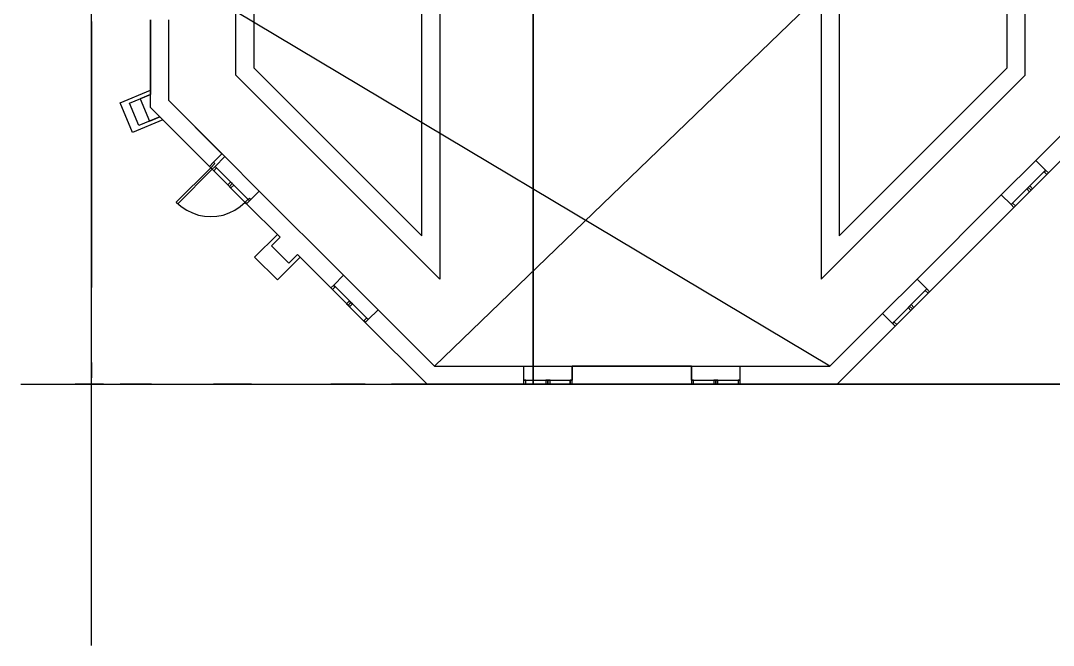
# Model space of a CAD drawing. Extents: x 2090 to 2117, y 2868 to 3045.
# Drawn here: x 2090.7 to 2108.13, y 2867.76 to 2878.31 of the extents above; entities that cross this region are included whole.
import ezdxf

# ---------------------------------------------------------------- set-up
doc = ezdxf.new("R2010")
doc.units = 0

msp = doc.modelspace()

# ---------------------------------------------------------------- linework, layer by layer
for p, q in [((2091.892, 2872.027, -2.979), (2091.892, 2887.28, -2.979)), ((2091.892, 2872.376, 3.593), (2091.892, 2887.28, 3.594)), ((2091.892, 2872.381, -3.281), (2091.892, 2887.28, -3.281)), ((2099.347, 2887.074, 3.724), (2099.347, 2872.176, 3.724)), ((2099.347, 2872.176, 2.343), (2099.347, 2887.074, 2.343)), ((2099.347, 2872.176, -2.593), (2099.347, 2886.098, -2.593)), ((2091.892, 2877.27, 2.284), (2091.892, 2883.094, 2.284)), ((2097.681, 2872.477), (2108.719, 2883.122)), ((2094.33, 2877.388, 3.724), (2094.33, 2881.988, 3.724)), ((2107.649, 2877.388, 3.724), (2107.649, 2881.988, 3.724)), ((2094.631, 2881.26, 3.724), (2094.631, 2877.513, 3.724)), ((2107.348, 2877.513, 3.724), (2107.348, 2881.26, 3.724)), ((2091.892, 2877.894, 4.053), (2091.892, 2880.59, 4.053)), ((2099.347, 2877.688, 4.183), (2099.347, 2880.384, 4.183)), ((2104.356, 2872.477), (2093.191, 2879.144)), ((2097.77, 2878.548, 3.724), (2097.77, 2873.948, 3.724)), ((2104.209, 2878.548, 3.724), (2104.209, 2873.948, 3.724)), ((2092.89, 2876.842), (2092.89, 2878.322)), ((2092.89, 2878.322, -2.593), (2092.89, 2877.064, -2.593)), ((2093.191, 2878.322), (2093.191, 2876.967)), ((2093.191, 2878.322, -2.593), (2093.191, 2876.967, -2.593)), ((2097.468, 2874.676, 3.724), (2097.468, 2878.423, 3.724)), ((2104.511, 2878.423, 3.724), (2104.511, 2874.676, 3.724)), ((2091.892, 2878.298, 3.594), (2091.892, 2878.298, 4.982)), ((2091.892, 2878.298, 4.982), (2091.892, 2873.807, 4.982)), ((2099.347, 2873.601, 5.112), (2099.347, 2878.092, 5.112)), ((2099.347, 2878.092, 5.112), (2099.347, 2878.092, 3.724)), ((2091.892, 2877.551, 4.177), (2091.892, 2877.894, 4.177)), ((2091.892, 2877.894, 4.177), (2091.892, 2877.894, 3.594)), ((2099.347, 2877.345, 4.307), (2099.347, 2877.688, 4.307)), ((2099.347, 2877.688, 4.307), (2099.347, 2877.688, 3.724)), ((2091.892, 2877.551, 3.594), (2091.892, 2877.551, 4.177)), ((2091.892, 2877.211, 4.053), (2091.892, 2877.551, 4.053)), ((2094.631, 2877.513, 3.724), (2097.468, 2874.676, 3.724)), ((2104.511, 2874.676, 3.724), (2107.348, 2877.513, 3.724)), ((2091.892, 2877.411, -3.281), (2091.892, 2877.411, -2.979)), ((2091.892, 2877.27, -2.979), (2091.892, 2877.27, 2.891)), ((2091.892, 2877.27, 2.891), (2091.892, 2876.743, 2.891)), ((2091.892, 2877.006, 3.999), (2091.892, 2877.27, 2.891)), ((2094.33, 2877.388, 3.724), (2097.77, 2873.948, 3.724)), ((2099.347, 2877.006, 4.183), (2099.347, 2877.345, 4.183)), ((2099.347, 2877.345, 3.724), (2099.347, 2877.345, 4.307)), ((2104.209, 2873.948, 3.724), (2107.649, 2877.388, 3.724)), ((2091.892, 2876.868, 4.177), (2091.892, 2877.211, 4.177)), ((2091.892, 2877.211, 4.177), (2091.892, 2877.211, 3.594)), ((2091.892, 2876.885, -0.352), (2091.892, 2877.128, -0.352)), ((2091.892, 2877.128, -0.352), (2091.892, 2877.128, -2.979)), ((2092.377, 2876.924, -2.593), (2092.89, 2877.137, -2.593)), ((2091.892, 2876.743, 2.891), (2091.892, 2877.006, 3.999)), ((2092.586, 2876.421, -2.593), (2092.377, 2876.924, -2.593)), ((2092.536, 2876.917), (2092.89, 2877.064)), ((2092.693, 2876.538), (2092.536, 2876.917)), ((2092.89, 2877.064, -2.593), (2092.713, 2876.991, -2.593)), ((2092.713, 2876.991, -2.593), (2092.87, 2876.611, -2.593)), ((2093.191, 2876.967), (2094.144, 2876.015)), ((2093.191, 2876.967, -2.593), (2094.096, 2876.062, -2.593)), ((2099.347, 2876.662, 4.307), (2099.347, 2877.006, 4.307)), ((2099.347, 2877.006, 4.307), (2099.347, 2877.006, 3.724)), ((2091.892, 2876.885, -2.979), (2091.892, 2876.885, -0.352)), ((2091.892, 2876.868, 3.594), (2091.892, 2876.868, 4.177)), ((2091.892, 2874.309, 4.053), (2091.892, 2876.868, 4.053)), ((2091.892, 2872.539, 2.284), (2091.892, 2876.743, 2.284)), ((2091.892, 2876.743, -2.979), (2091.892, 2876.743, 2.891)), ((2093.93, 2875.801), (2092.89, 2876.842)), ((2107.83, 2875.951), (2108.719, 2876.84)), ((2108.719, 2876.84, -2.593), (2107.83, 2875.951, -2.593)), ((2091.892, 2876.602, -3.281), (2091.892, 2876.602, -2.979)), ((2093.098, 2876.633, -2.593), (2092.586, 2876.421, -2.593)), ((2093.047, 2876.684), (2092.693, 2876.538)), ((2092.87, 2876.611, -2.593), (2093.047, 2876.684, -2.593)), ((2093.047, 2876.684, -2.593), (2093.93, 2875.802, -2.593)), ((2099.347, 2876.662, 3.724), (2099.347, 2876.662, 4.307)), ((2099.347, 2874.103, 4.183), (2099.347, 2876.662, 4.183)), ((2109.021, 2876.715), (2108.043, 2875.738)), ((2108.043, 2875.738, -2.593), (2109.021, 2876.715, -2.593)), ((2094.096, 2876.062, -2.593), (2093.954, 2875.92, -2.593)), ((2091.892, 2876.007, -2.448), (2091.892, 2876.007, -0.618)), ((2091.892, 2876.002, 1.299), (2091.892, 2876.007, 1.264)), ((2091.892, 2876.007, 1.264), (2091.892, 2876.007, 1.227)), ((2091.892, 2875.973, -2.448), (2091.892, 2876.007, -2.448)), ((2091.892, 2876.007, 1.227), (2091.892, 2876.007, 0.021)), ((2091.892, 2876.007, 0.021), (2091.892, 2875.449, 0.021)), ((2091.892, 2875.449, -0.618), (2091.892, 2876.007, -0.618)), ((2091.892, 2875.449, -2.448), (2091.892, 2876.007, -2.448)), ((2091.892, 2875.993, 1.333), (2091.892, 2876.002, 1.299)), ((2091.892, 2875.979, 1.366), (2091.892, 2875.993, 1.333)), ((2091.892, 2875.962, 1.396), (2091.892, 2875.979, 1.366)), ((2091.892, 2875.483, -0.658), (2091.892, 2875.973, -0.658)), ((2091.892, 2875.973, -0.658), (2091.892, 2875.973, -2.448)), ((2091.892, 2875.942, 1.424), (2091.892, 2875.962, 1.396)), ((2091.892, 2875.918, 1.449), (2091.892, 2875.942, 1.424)), ((2091.892, 2875.891, 1.471), (2091.892, 2875.918, 1.449)), ((2091.892, 2875.91, -0.618), (2091.892, 2875.449, -0.618)), ((2091.892, 2875.862, 1.489), (2091.892, 2875.891, 1.471)), ((2091.892, 2875.83, 1.504), (2091.892, 2875.862, 1.489)), ((2093.883, 2875.849, -2.593), (2093.954, 2875.92, -2.593)), ((2093.906, 2875.825, -2.593), (2093.977, 2875.896, -2.593)), ((2093.954, 2875.92, -2.593), (2093.977, 2875.896, -2.593)), ((2094.144, 2876.015), (2093.978, 2875.849)), ((2094.144, 2876.015), (2094.725, 2875.433)), ((2107.249, 2875.37), (2107.83, 2875.951)), ((2107.249, 2875.37, -2.593), (2107.83, 2875.951, -2.593)), ((2107.996, 2875.786), (2107.83, 2875.951)), ((2107.83, 2875.951, -2.593), (2107.996, 2875.785, -2.593)), ((2091.892, 2875.795, 1.515), (2091.892, 2875.83, 1.504)), ((2091.892, 2875.759, 1.521), (2091.892, 2875.795, 1.515)), ((2091.892, 2875.721, 1.523), (2091.892, 2875.759, 1.521)), ((2091.892, 2875.684, 1.52), (2091.892, 2875.721, 1.523)), ((2091.892, 2875.648, 1.512), (2091.892, 2875.684, 1.52)), ((2093.325, 2875.244, -2.593), (2093.906, 2875.825, -2.593)), ((2093.348, 2875.22, -2.593), (2093.93, 2875.802, -2.593)), ((2093.906, 2875.825, -2.593), (2093.883, 2875.849, -2.593)), ((2093.906, 2875.825, -2.593), (2093.93, 2875.802, -2.593)), ((2093.978, 2875.849), (2093.93, 2875.801)), ((2093.93, 2875.801), (2094.511, 2875.22)), ((2093.956, 2875.776), (2093.93, 2875.801)), ((2093.956, 2875.776), (2094.003, 2875.823)), ((2094.003, 2875.823), (2093.978, 2875.849)), ((2093.978, 2875.849), (2094.559, 2875.267)), ((2099.347, 2875.801, -2.593), (2099.347, 2875.801, -0.763)), ((2099.347, 2875.801, 1.082), (2099.347, 2875.801, 1.12)), ((2099.347, 2875.801, 1.12), (2099.347, 2875.796, 1.157)), ((2099.347, 2875.801, -0.763), (2099.347, 2875.244, -0.763)), ((2099.347, 2875.801, 1.082), (2099.347, 2875.801, -0.124)), ((2099.347, 2875.801, -0.124), (2099.347, 2875.244, -0.124)), ((2099.347, 2875.244, -2.593), (2099.347, 2875.801, -2.593)), ((2099.347, 2875.801, -2.593), (2099.347, 2875.768, -2.593)), ((2099.347, 2875.796, 1.157), (2099.347, 2875.786, 1.192)), ((2099.347, 2875.786, 1.192), (2099.347, 2875.771, 1.225)), ((2099.347, 2875.771, 1.225), (2099.347, 2875.753, 1.256)), ((2099.347, 2875.768, -0.803), (2099.347, 2875.768, -2.593)), ((2099.347, 2875.277, -0.803), (2099.347, 2875.768, -0.803)), ((2099.347, 2875.753, 1.256), (2099.347, 2875.731, 1.285)), ((2099.347, 2875.731, 1.285), (2099.347, 2875.706, 1.31)), ((2099.347, 2875.706, 1.31), (2099.347, 2875.677, 1.331)), ((2099.347, 2875.244, -0.763), (2099.347, 2875.705, -0.763)), ((2107.415, 2875.204), (2107.996, 2875.786)), ((2107.415, 2875.204, -2.593), (2107.996, 2875.785, -2.593)), ((2107.462, 2875.157), (2108.043, 2875.738)), ((2107.462, 2875.156, -2.593), (2108.043, 2875.738, -2.593)), ((2107.996, 2875.786), (2107.97, 2875.76)), ((2107.996, 2875.785, -2.593), (2107.97, 2875.76, -2.593)), ((2107.97, 2875.76), (2108.018, 2875.712)), ((2107.97, 2875.76, -2.593), (2108.018, 2875.712, -2.593)), ((2108.043, 2875.738), (2107.996, 2875.786)), ((2108.043, 2875.738, -2.593), (2107.996, 2875.785, -2.593)), ((2108.018, 2875.712), (2108.043, 2875.738)), ((2108.018, 2875.712, -2.593), (2108.043, 2875.738, -2.593)), ((2091.892, 2875.615, 1.5), (2091.892, 2875.648, 1.512)), ((2091.892, 2875.583, 1.483), (2091.892, 2875.615, 1.5)), ((2091.892, 2875.553, 1.463), (2091.892, 2875.583, 1.483)), ((2091.892, 2875.527, 1.439), (2091.892, 2875.553, 1.463)), ((2091.892, 2875.503, 1.411), (2091.892, 2875.527, 1.439)), ((2094.195, 2875.536), (2094.242, 2875.584)), ((2094.195, 2875.536), (2094.221, 2875.51)), ((2094.221, 2875.51), (2094.268, 2875.558)), ((2094.268, 2875.558), (2094.221, 2875.51)), ((2094.221, 2875.51), (2094.247, 2875.485)), ((2094.268, 2875.558), (2094.242, 2875.584)), ((2094.247, 2875.485), (2094.294, 2875.532)), ((2094.294, 2875.532), (2094.268, 2875.558)), ((2099.347, 2875.677, 1.331), (2099.347, 2875.646, 1.35)), ((2099.347, 2875.646, 1.35), (2099.347, 2875.612, 1.363)), ((2099.347, 2875.612, 1.363), (2099.347, 2875.576, 1.373)), ((2099.347, 2875.576, 1.373), (2099.347, 2875.538, 1.378)), ((2099.347, 2875.538, 1.378), (2099.347, 2875.501, 1.378)), ((2107.731, 2875.521), (2107.705, 2875.495)), ((2107.731, 2875.521, -2.593), (2107.705, 2875.495, -2.593)), ((2107.778, 2875.473), (2107.731, 2875.521)), ((2107.778, 2875.473, -2.593), (2107.731, 2875.521, -2.593)), ((2091.892, 2875.483, 1.381), (2091.892, 2875.503, 1.411)), ((2091.892, 2875.468, 1.348), (2091.892, 2875.483, 1.381)), ((2091.892, 2875.483, -2.448), (2091.892, 2875.483, -0.658)), ((2091.892, 2875.456, 1.313), (2091.892, 2875.468, 1.348)), ((2091.892, 2875.449, 1.275), (2091.892, 2875.456, 1.313)), ((2091.892, 2875.449, -0.618), (2091.892, 2875.449, -2.448)), ((2091.892, 2875.449, 1.275), (2091.892, 2875.449, 0.021)), ((2094.559, 2875.267), (2094.725, 2875.433)), ((2094.583, 2875.291, -2.593), (2094.725, 2875.433, -2.593)), ((2094.725, 2875.433), (2096.147, 2874.011)), ((2094.725, 2875.433, -2.593), (2096.147, 2874.011, -2.593)), ((2099.347, 2875.501, 1.378), (2099.347, 2875.466, 1.373)), ((2099.347, 2875.466, 1.373), (2099.347, 2875.431, 1.363)), ((2099.347, 2875.431, 1.363), (2099.347, 2875.399, 1.35)), ((2099.347, 2875.399, 1.35), (2099.347, 2875.369, 1.333)), ((2099.347, 2875.369, 1.333), (2099.347, 2875.341, 1.313)), ((2099.347, 2875.341, 1.313), (2099.347, 2875.316, 1.289)), ((2105.826, 2873.948), (2107.249, 2875.37)), ((2105.826, 2873.948, -2.593), (2107.249, 2875.37, -2.593)), ((2107.249, 2875.37), (2107.415, 2875.204)), ((2107.249, 2875.37, -2.593), (2107.415, 2875.204, -2.593)), ((2107.705, 2875.495), (2107.679, 2875.469)), ((2107.705, 2875.495, -2.593), (2107.679, 2875.469, -2.593)), ((2107.679, 2875.469), (2107.727, 2875.422)), ((2107.679, 2875.469, -2.593), (2107.727, 2875.422, -2.593)), ((2107.753, 2875.448), (2107.705, 2875.495)), ((2107.705, 2875.495), (2107.753, 2875.448)), ((2107.753, 2875.447, -2.593), (2107.705, 2875.495, -2.593)), ((2107.705, 2875.495, -2.593), (2107.753, 2875.447, -2.593)), ((2107.727, 2875.422), (2107.753, 2875.448)), ((2107.727, 2875.422, -2.593), (2107.753, 2875.447, -2.593)), ((2107.753, 2875.448), (2107.778, 2875.473)), ((2107.753, 2875.447, -2.593), (2107.778, 2875.473, -2.593)), ((2093.348, 2875.22, -2.593), (2093.325, 2875.244, -2.593)), ((2093.325, 2875.244, -2.593), (2093.409, 2875.17, -2.593)), ((2093.409, 2875.17, -2.593), (2093.5, 2875.11, -2.593)), ((2094.312, 2875.11, -2.593), (2094.403, 2875.17, -2.593)), ((2094.403, 2875.17, -2.593), (2094.488, 2875.244, -2.593)), ((2094.533, 2875.293), (2094.486, 2875.246)), ((2094.486, 2875.246), (2094.511, 2875.22)), ((2094.488, 2875.243, -2.593), (2094.559, 2875.315, -2.593)), ((2094.511, 2875.22, -2.593), (2094.488, 2875.243, -2.593)), ((2094.511, 2875.22, -2.593), (2094.583, 2875.291, -2.593)), ((2094.511, 2875.22), (2094.559, 2875.267)), ((2094.511, 2875.22), (2095.077, 2874.654)), ((2094.511, 2875.22, -2.593), (2095.077, 2874.654, -2.593)), ((2094.559, 2875.267), (2094.533, 2875.293)), ((2094.559, 2875.315, -2.593), (2094.583, 2875.291, -2.593)), ((2099.347, 2875.316, 1.289), (2099.347, 2875.294, 1.262)), ((2099.347, 2875.294, 1.262), (2099.347, 2875.276, 1.232)), ((2099.347, 2875.277, -2.593), (2099.347, 2875.277, -0.803)), ((2099.347, 2875.276, 1.232), (2099.347, 2875.261, 1.2)), ((2099.347, 2875.261, 1.2), (2099.347, 2875.25, 1.166)), ((2099.347, 2875.25, 1.166), (2099.347, 2875.244, 1.13)), ((2099.347, 2875.244, -0.763), (2099.347, 2875.244, -2.593)), ((2099.347, 2875.244, -0.124), (2099.347, 2875.244, 1.13)), ((2107.44, 2875.23), (2107.415, 2875.204)), ((2107.44, 2875.23, -2.593), (2107.415, 2875.204, -2.593)), ((2107.415, 2875.204), (2107.462, 2875.157)), ((2107.415, 2875.204, -2.593), (2107.462, 2875.156, -2.593)), ((2107.488, 2875.182), (2107.44, 2875.23)), ((2107.488, 2875.182, -2.593), (2107.44, 2875.23, -2.593)), ((2107.462, 2875.157), (2107.488, 2875.182)), ((2107.462, 2875.156, -2.593), (2107.488, 2875.182, -2.593)), ((2093.5, 2875.11, -2.593), (2093.597, 2875.063, -2.593)), ((2093.597, 2875.063, -2.593), (2093.698, 2875.029, -2.593)), ((2093.698, 2875.029, -2.593), (2093.801, 2875.009, -2.593)), ((2093.801, 2875.009, -2.593), (2093.906, 2875.003, -2.593)), ((2093.906, 2875.003, -2.593), (2094.011, 2875.009, -2.593)), ((2094.011, 2875.009, -2.593), (2094.115, 2875.029, -2.593)), ((2094.115, 2875.029, -2.593), (2094.215, 2875.063, -2.593)), ((2094.215, 2875.063, -2.593), (2094.312, 2875.11, -2.593)), ((2106.039, 2873.734), (2107.462, 2875.157)), ((2106.039, 2873.734, -2.593), (2107.462, 2875.156, -2.593)), ((2094.647, 2874.319, -2.593), (2095.03, 2874.701, -2.593)), ((2095.077, 2874.654), (2094.932, 2874.509)), ((2095.077, 2874.654, -2.593), (2094.932, 2874.509, -2.593)), ((2094.932, 2874.509), (2095.223, 2874.218)), ((2094.932, 2874.509, -2.593), (2095.223, 2874.218, -2.593)), ((2091.892, 2874.309, 3.594), (2091.892, 2874.309, 4.177)), ((2091.892, 2874.309, 4.177), (2091.892, 2873.966, 4.177)), ((2095.033, 2873.933, -2.593), (2094.647, 2874.319, -2.593)), ((2095.416, 2874.316, -2.593), (2095.033, 2873.933, -2.593)), ((2095.223, 2874.218), (2095.368, 2874.363)), ((2095.223, 2874.218, -2.593), (2095.368, 2874.363, -2.593)), ((2095.368, 2874.363), (2095.934, 2873.797)), ((2095.368, 2874.363, -2.593), (2095.934, 2873.797, -2.593)), ((2091.892, 2874.001, 1.271), (2091.892, 2874.003, 1.232)), ((2091.892, 2873.421, -1.61), (2091.892, 2874.003, -1.61)), ((2091.892, 2874.003, -1.61), (2091.892, 2874.003, 1.232)), ((2091.892, 2873.993, 1.309), (2091.892, 2874.001, 1.271)), ((2091.892, 2873.98, 1.344), (2091.892, 2873.993, 1.309)), ((2091.892, 2873.964, 1.378), (2091.892, 2873.98, 1.344)), ((2091.892, 2873.966, 4.177), (2091.892, 2873.966, 3.594)), ((2091.892, 2873.943, 1.409), (2091.892, 2873.964, 1.378)), ((2091.892, 2873.918, 1.437), (2091.892, 2873.943, 1.409)), ((2096.147, 2874.011), (2095.981, 2873.845)), ((2096.147, 2874.011, -2.593), (2095.981, 2873.845, -2.593)), ((2096.147, 2874.011), (2096.729, 2873.429)), ((2096.147, 2874.011, -2.593), (2096.729, 2873.429, -2.593)), ((2099.347, 2874.103, 3.724), (2099.347, 2874.103, 4.307)), ((2099.347, 2874.103, 4.307), (2099.347, 2873.76, 4.307)), ((2105.245, 2873.366), (2105.826, 2873.948)), ((2105.245, 2873.366, -2.593), (2105.826, 2873.948, -2.593)), ((2105.992, 2873.782), (2105.826, 2873.948)), ((2105.992, 2873.781, -2.593), (2105.826, 2873.948, -2.593)), ((2091.892, 2873.89, 1.462), (2091.892, 2873.918, 1.437)), ((2091.892, 2873.859, 1.483), (2091.892, 2873.89, 1.462)), ((2091.892, 2873.825, 1.5), (2091.892, 2873.859, 1.483)), ((2091.892, 2873.79, 1.512), (2091.892, 2873.825, 1.5)), ((2091.892, 2873.807, 4.982), (2091.892, 2873.807, 3.594)), ((2091.892, 2873.752, 1.52), (2091.892, 2873.79, 1.512)), ((2095.981, 2873.845), (2095.934, 2873.797)), ((2095.981, 2873.845, -2.593), (2095.934, 2873.797, -2.593)), ((2095.934, 2873.797), (2095.96, 2873.772)), ((2095.934, 2873.797), (2096.515, 2873.216)), ((2095.934, 2873.797, -2.593), (2095.96, 2873.771, -2.593)), ((2095.934, 2873.797, -2.593), (2096.515, 2873.216, -2.593)), ((2095.96, 2873.772), (2096.007, 2873.819)), ((2095.96, 2873.771, -2.593), (2096.007, 2873.819, -2.593)), ((2096.007, 2873.819), (2095.981, 2873.845)), ((2096.563, 2873.263), (2095.981, 2873.845)), ((2096.007, 2873.819, -2.593), (2095.981, 2873.845, -2.593)), ((2095.981, 2873.845, -2.593), (2096.563, 2873.263, -2.593)), ((2099.347, 2873.797, 0.966), (2099.347, 2873.794, 1.022)), ((2099.347, 2872.975, -1.875), (2099.347, 2873.797, -1.875)), ((2099.347, 2873.797, -1.875), (2099.347, 2873.797, 0.966)), ((2099.347, 2873.794, 1.022), (2099.347, 2873.783, 1.075)), ((2099.347, 2873.783, 1.075), (2099.347, 2873.765, 1.126)), ((2105.411, 2873.2), (2105.992, 2873.782)), ((2105.411, 2873.2, -2.593), (2105.992, 2873.781, -2.593)), ((2105.966, 2873.756), (2105.992, 2873.782)), ((2105.966, 2873.756, -2.593), (2105.992, 2873.781, -2.593)), ((2106.039, 2873.734), (2105.992, 2873.782)), ((2106.039, 2873.734, -2.593), (2105.992, 2873.781, -2.593)), ((2091.892, 2873.712, 1.522), (2091.892, 2873.752, 1.52)), ((2091.892, 2873.673, 1.52), (2091.892, 2873.712, 1.522)), ((2091.892, 2873.635, 1.512), (2091.892, 2873.673, 1.52)), ((2091.892, 2873.599, 1.5), (2091.892, 2873.635, 1.512)), ((2091.892, 2873.566, 1.483), (2091.892, 2873.599, 1.5)), ((2099.347, 2873.765, 1.126), (2099.347, 2873.741, 1.174)), ((2099.347, 2873.76, 4.307), (2099.347, 2873.76, 3.724)), ((2099.347, 2873.741, 1.174), (2099.347, 2873.712, 1.217)), ((2099.347, 2873.712, 1.217), (2099.347, 2873.677, 1.257)), ((2099.347, 2873.677, 1.257), (2099.347, 2873.637, 1.291)), ((2099.347, 2873.637, 1.291), (2099.347, 2873.594, 1.321)), ((2099.347, 2873.601, 3.724), (2099.347, 2873.601, 5.112)), ((2099.347, 2873.594, 1.321), (2099.347, 2873.546, 1.345)), ((2105.458, 2873.153), (2106.039, 2873.734)), ((2105.458, 2873.153, -2.593), (2106.039, 2873.734, -2.593)), ((2105.966, 2873.756), (2106.014, 2873.708)), ((2105.966, 2873.756, -2.593), (2106.014, 2873.708, -2.593)), ((2106.014, 2873.708), (2106.039, 2873.734)), ((2106.014, 2873.708, -2.593), (2106.039, 2873.734, -2.593)), ((2091.892, 2873.535, 1.462), (2091.892, 2873.566, 1.483)), ((2091.892, 2873.507, 1.438), (2091.892, 2873.535, 1.462)), ((2091.892, 2873.482, 1.41), (2091.892, 2873.507, 1.438)), ((2091.892, 2873.461, 1.379), (2091.892, 2873.482, 1.41)), ((2091.892, 2873.444, 1.345), (2091.892, 2873.461, 1.379)), ((2091.892, 2873.432, 1.309), (2091.892, 2873.444, 1.345)), ((2091.892, 2873.424, 1.271), (2091.892, 2873.432, 1.309)), ((2091.892, 2873.421, 1.232), (2091.892, 2873.424, 1.271)), ((2091.892, 2873.421, 1.232), (2091.892, 2873.421, -1.61)), ((2096.246, 2873.58), (2096.199, 2873.532)), ((2096.246, 2873.58, -2.593), (2096.199, 2873.532, -2.593)), ((2096.199, 2873.532), (2096.225, 2873.507)), ((2096.199, 2873.532, -2.593), (2096.225, 2873.507, -2.593)), ((2096.225, 2873.507), (2096.272, 2873.554)), ((2096.225, 2873.507), (2096.272, 2873.554)), ((2096.225, 2873.507, -2.593), (2096.272, 2873.554, -2.593)), ((2096.272, 2873.554, -2.593), (2096.225, 2873.507, -2.593)), ((2096.225, 2873.507), (2096.25, 2873.481)), ((2096.225, 2873.507, -2.593), (2096.25, 2873.481, -2.593)), ((2096.272, 2873.554), (2096.246, 2873.58)), ((2096.272, 2873.554, -2.593), (2096.246, 2873.58, -2.593)), ((2096.25, 2873.481), (2096.298, 2873.528)), ((2096.25, 2873.481, -2.593), (2096.298, 2873.528, -2.593)), ((2096.298, 2873.528), (2096.272, 2873.554)), ((2096.272, 2873.554, -2.593), (2096.298, 2873.528, -2.593)), ((2096.563, 2873.263), (2096.729, 2873.429)), ((2096.563, 2873.263, -2.593), (2096.729, 2873.429, -2.593)), ((2096.729, 2873.429), (2097.681, 2872.477)), ((2096.729, 2873.429, -2.593), (2097.681, 2872.477, -2.593)), ((2099.347, 2873.546, 1.345), (2099.347, 2873.496, 1.362)), ((2099.347, 2873.496, 1.362), (2099.347, 2873.442, 1.373)), ((2099.347, 2873.442, 1.373), (2099.347, 2873.386, 1.377)), ((2105.676, 2873.465), (2105.701, 2873.491)), ((2105.701, 2873.491, -2.593), (2105.676, 2873.465, -2.593)), ((2105.676, 2873.465), (2105.723, 2873.418)), ((2105.676, 2873.465, -2.593), (2105.723, 2873.418, -2.593)), ((2105.727, 2873.517), (2105.701, 2873.491)), ((2105.727, 2873.517, -2.593), (2105.701, 2873.491, -2.593)), ((2105.749, 2873.444), (2105.701, 2873.491)), ((2105.701, 2873.491), (2105.749, 2873.444)), ((2105.701, 2873.491, -2.593), (2105.749, 2873.443, -2.593)), ((2105.701, 2873.491, -2.593), (2105.749, 2873.443, -2.593)), ((2105.723, 2873.418), (2105.749, 2873.444)), ((2105.723, 2873.418, -2.593), (2105.749, 2873.443, -2.593)), ((2105.774, 2873.469), (2105.727, 2873.517)), ((2105.774, 2873.469, -2.593), (2105.727, 2873.517, -2.593)), ((2105.749, 2873.444), (2105.774, 2873.469)), ((2105.749, 2873.443, -2.593), (2105.774, 2873.469, -2.593)), ((2096.49, 2873.242), (2096.537, 2873.289)), ((2096.537, 2873.289, -2.593), (2096.49, 2873.241, -2.593)), ((2096.515, 2873.216), (2096.563, 2873.263)), ((2096.515, 2873.216, -2.593), (2096.563, 2873.263, -2.593)), ((2096.563, 2873.263), (2096.537, 2873.289)), ((2096.563, 2873.263, -2.593), (2096.537, 2873.289, -2.593)), ((2099.347, 2873.386, 1.377), (2099.347, 2873.331, 1.374)), ((2099.347, 2873.331, 1.374), (2099.347, 2873.277, 1.363)), ((2099.347, 2873.277, 1.363), (2099.347, 2873.226, 1.345)), ((2104.356, 2872.477), (2105.245, 2873.366)), ((2104.356, 2872.477, -2.593), (2105.245, 2873.366, -2.593)), ((2105.245, 2873.366), (2105.411, 2873.2)), ((2105.245, 2873.366, -2.593), (2105.411, 2873.2, -2.593)), ((2096.49, 2873.242), (2096.515, 2873.216)), ((2096.49, 2873.241, -2.593), (2096.515, 2873.216, -2.593)), ((2096.515, 2873.216), (2097.556, 2872.176)), ((2096.515, 2873.216, -2.593), (2097.556, 2872.176, -2.593)), ((2099.347, 2873.226, 1.345), (2099.347, 2873.179, 1.321)), ((2099.347, 2873.179, 1.321), (2099.347, 2873.135, 1.292)), ((2099.347, 2873.135, 1.292), (2099.347, 2873.096, 1.257)), ((2099.347, 2873.096, 1.257), (2099.347, 2873.061, 1.217)), ((2104.481, 2872.176), (2105.458, 2873.153)), ((2104.481, 2872.176, -2.593), (2105.458, 2873.153, -2.593)), ((2105.436, 2873.226), (2105.411, 2873.2)), ((2105.436, 2873.226, -2.593), (2105.411, 2873.2, -2.593)), ((2105.411, 2873.2), (2105.458, 2873.153)), ((2105.411, 2873.2, -2.593), (2105.458, 2873.153, -2.593)), ((2105.484, 2873.178), (2105.436, 2873.226)), ((2105.484, 2873.178, -2.593), (2105.436, 2873.226, -2.593)), ((2105.458, 2873.153), (2105.484, 2873.178)), ((2105.458, 2873.153, -2.593), (2105.484, 2873.178, -2.593)), ((2099.347, 2873.061, 1.217), (2099.347, 2873.031, 1.174)), ((2099.347, 2873.031, 1.174), (2099.347, 2873.008, 1.126)), ((2099.347, 2873.008, 1.126), (2099.347, 2872.99, 1.076)), ((2099.347, 2872.99, 1.076), (2099.347, 2872.979, 1.022)), ((2099.347, 2872.979, 1.022), (2099.347, 2872.975, 0.966)), ((2099.347, 2872.975, 0.966), (2099.347, 2872.975, -1.875)), ((2091.892, 2872.673, -3.281), (2091.892, 2872.673, -2.979)), ((2091.892, 2872.027, 2.891), (2091.892, 2872.539, 2.891)), ((2091.892, 2872.539, 2.891), (2091.892, 2872.283, 3.999)), ((2091.892, 2872.539, 2.891), (2091.892, 2872.539, -2.979)), ((2091.892, 2872.027, -3.281), (2091.892, 2872.505, -3.281)), ((2091.892, 2872.027, -3.281), (2091.892, 2872.438, -3.281)), ((2091.892, 2872.161, -0.352), (2091.892, 2872.404, -0.352)), ((2091.892, 2872.404, -0.352), (2091.892, 2872.404, -2.979)), ((2097.681, 2872.477), (2099.186, 2872.477)), ((2097.681, 2872.477, -2.593), (2099.186, 2872.477, -2.593)), ((2099.186, 2872.477), (2100.008, 2872.477)), ((2099.186, 2872.477), (2099.186, 2872.243)), ((2099.186, 2872.477, -2.593), (2100.008, 2872.477, -2.593)), ((2099.186, 2872.477, -2.593), (2099.186, 2872.243, -2.593)), ((2099.347, 2872.477, 3.724), (2099.347, 2872.477, 2.343)), ((2099.347, 2872.477, 2.343), (2099.347, 2872.477, -2.593)), ((2099.347, 2872.477, -2.593), (2099.347, 2872.477, 1.713)), ((2100.008, 2872.243), (2100.008, 2872.477)), ((2100.008, 2872.477), (2102.02, 2872.477)), ((2102.02, 2872.477, -2.593), (2100.008, 2872.477, -2.593)), ((2100.008, 2872.477, -2.593), (2100.008, 2872.243, -2.593)), ((2102.02, 2872.477), (2102.842, 2872.477)), ((2102.02, 2872.477), (2102.02, 2872.243)), ((2102.02, 2872.477, -2.593), (2102.842, 2872.477, -2.593)), ((2102.02, 2872.243, -2.593), (2102.02, 2872.477, -2.593)), ((2102.842, 2872.243), (2102.842, 2872.477)), ((2102.842, 2872.477), (2104.356, 2872.477)), ((2102.842, 2872.243, -2.593), (2102.842, 2872.477, -2.593)), ((2102.842, 2872.477, -2.593), (2104.356, 2872.477, -2.593)), ((2091.892, 2872.027, 2.891), (2091.892, 2872.283, 3.999)), ((2099.186, 2872.243), (2099.186, 2872.176)), ((2099.222, 2872.243), (2099.186, 2872.243)), ((2099.186, 2872.243), (2100.008, 2872.243)), ((2099.186, 2872.243, -2.593), (2099.186, 2872.176, -2.593)), ((2099.222, 2872.243, -2.593), (2099.186, 2872.243, -2.593)), ((2099.186, 2872.243, -2.593), (2100.008, 2872.243, -2.593)), ((2099.222, 2872.176), (2099.222, 2872.243)), ((2099.222, 2872.176, -2.593), (2099.222, 2872.243, -2.593)), ((2099.561, 2872.243), (2099.561, 2872.176)), ((2099.597, 2872.243), (2099.561, 2872.243)), ((2099.561, 2872.243, -2.593), (2099.561, 2872.176, -2.593)), ((2099.597, 2872.243, -2.593), (2099.561, 2872.243, -2.593)), ((2099.597, 2872.176), (2099.597, 2872.243)), ((2099.597, 2872.243), (2099.597, 2872.176)), ((2099.633, 2872.243), (2099.597, 2872.243)), ((2099.597, 2872.176, -2.593), (2099.597, 2872.243, -2.593)), ((2099.597, 2872.243, -2.593), (2099.597, 2872.176, -2.593)), ((2099.597, 2872.243, -2.593), (2099.633, 2872.243, -2.593)), ((2099.633, 2872.176), (2099.633, 2872.243)), ((2099.633, 2872.176, -2.593), (2099.633, 2872.243, -2.593)), ((2100.008, 2872.243), (2099.972, 2872.243)), ((2099.972, 2872.176), (2099.972, 2872.243)), ((2099.972, 2872.243, -2.593), (2099.972, 2872.176, -2.593)), ((2100.008, 2872.243, -2.593), (2099.972, 2872.243, -2.593)), ((2100.008, 2872.176), (2100.008, 2872.243)), ((2100.008, 2872.176, -2.593), (2100.008, 2872.243, -2.593)), ((2102.056, 2872.243), (2102.02, 2872.243)), ((2102.02, 2872.243), (2102.842, 2872.243)), ((2102.02, 2872.243), (2102.02, 2872.176)), ((2102.02, 2872.243, -2.593), (2102.02, 2872.176, -2.593)), ((2102.056, 2872.243, -2.593), (2102.02, 2872.243, -2.593)), ((2102.02, 2872.243, -2.593), (2102.842, 2872.243, -2.593)), ((2102.056, 2872.176), (2102.056, 2872.243)), ((2102.056, 2872.176, -2.593), (2102.056, 2872.243, -2.593)), ((2102.395, 2872.243), (2102.395, 2872.176)), ((2102.395, 2872.243), (2102.431, 2872.243)), ((2102.395, 2872.243, -2.593), (2102.395, 2872.176, -2.593)), ((2102.431, 2872.243, -2.593), (2102.395, 2872.243, -2.593)), ((2102.431, 2872.243), (2102.431, 2872.176)), ((2102.467, 2872.243), (2102.431, 2872.243)), ((2102.431, 2872.176), (2102.431, 2872.243)), ((2102.431, 2872.176, -2.593), (2102.431, 2872.243, -2.593)), ((2102.431, 2872.243, -2.593), (2102.431, 2872.176, -2.593)), ((2102.467, 2872.243, -2.593), (2102.431, 2872.243, -2.593)), ((2102.467, 2872.176), (2102.467, 2872.243)), ((2102.467, 2872.176, -2.593), (2102.467, 2872.243, -2.593)), ((2102.806, 2872.243), (2102.806, 2872.176)), ((2102.842, 2872.243), (2102.806, 2872.243)), ((2102.806, 2872.243, -2.593), (2102.806, 2872.176, -2.593)), ((2102.842, 2872.243, -2.593), (2102.806, 2872.243, -2.593)), ((2102.842, 2872.176), (2102.842, 2872.243)), ((2102.842, 2872.176, -2.593), (2102.842, 2872.243, -2.593)), ((2090.698, 2872.176, -2.593), (2109.021, 2872.176, -2.593)), ((2091.62, 2872.176, -2.593), (2092.098, 2872.176, 0.039)), ((2092.098, 2872.176, 0.039), (2091.62, 2872.176, 0.039)), ((2091.62, 2872.176, 0.039), (2091.62, 2872.176, 0.341)), ((2091.62, 2872.176, 0.341), (2091.892, 2872.176, 0.341)), ((2092.098, 2872.176, -2.593), (2091.62, 2872.176, 0.039)), ((2091.62, 2872.176, -2.593), (2091.62, 2872.176, 0.039)), ((2091.687, 2872.176, 0.341), (2091.687, 2872.176, 5.323)), ((2091.687, 2872.176, 5.323), (2091.892, 2872.176, 6.431)), ((2092.098, 2872.176, 5.323), (2091.687, 2872.176, 5.323)), ((2091.892, 2872.176, 2.968), (2091.821, 2872.176, 2.968)), ((2091.821, 2872.176, 2.968), (2091.821, 2872.176, 0.341)), ((2091.892, 2872.176, 6.431), (2092.098, 2872.176, 5.323)), ((2091.892, 2872.176, 0.341), (2091.892, 2872.176, 2.968)), ((2091.892, 2872.176, 6.431), (2101.232, 2872.176, 6.404)), ((2091.892, 2872.161, -3.281), (2091.892, 2872.161, -2.979)), ((2091.892, 2872.161, -2.979), (2091.892, 2872.161, -0.352)), ((2091.892, 2872.027, 2.891), (2091.892, 2872.027, -3.281)), ((2091.892, 2867.765, -3.281), (2091.892, 2872.027, -3.281)), ((2092.098, 2872.176, 0.039), (2092.098, 2872.176, -2.593)), ((2092.098, 2872.176, -2.593), (2092.098, 2872.176, -2.593)), ((2092.098, 2872.176, 5.323), (2092.098, 2872.176, 0.341)), ((2092.098, 2872.176, 0.341), (2092.098, 2872.176, 0.039)), ((2092.236, 2872.176, -2.593), (2092.236, 2872.176, -2.291)), ((2092.236, 2872.176, -2.291), (2093.045, 2872.176, -2.291)), ((2092.641, 2872.176, 4.686), (2092.377, 2872.176, 3.579)), ((2092.377, 2872.176, 3.579), (2092.377, 2872.176, -2.291)), ((2092.377, 2872.176, -2.291), (2092.377, 2872.176, 4.282)), ((2092.377, 2872.176, 4.282), (2092.544, 2872.176, 4.282)), ((2092.904, 2872.176, 3.579), (2092.377, 2872.176, 3.579)), ((2092.519, 2872.176, -2.291), (2092.519, 2872.176, 0.336)), ((2092.519, 2872.176, 0.336), (2092.762, 2872.176, 0.336)), ((2092.904, 2872.176, 3.579), (2092.641, 2872.176, 4.686)), ((2092.737, 2872.176, 4.282), (2097.268, 2872.176, 4.282)), ((2092.762, 2872.176, 0.336), (2092.762, 2872.176, -2.291)), ((2092.904, 2872.176, -2.291), (2092.904, 2872.176, 3.579)), ((2092.904, 2872.176, 2.973), (2097.101, 2872.176, 2.973)), ((2093.045, 2872.176, -2.291), (2093.045, 2872.176, -2.593)), ((2093.959, 2872.176, 1.917), (2093.954, 2872.176, 1.882)), ((2093.954, 2872.176, 1.882), (2093.954, 2872.176, 1.845)), ((2093.954, 2872.176, -1.76), (2093.954, 2872.176, 0.07)), ((2093.987, 2872.176, -1.76), (2093.954, 2872.176, -1.76)), ((2093.954, 2872.176, -1.76), (2094.511, 2872.176, -1.76)), ((2093.954, 2872.176, 0.07), (2094.511, 2872.176, 0.07)), ((2094.511, 2872.176, 0.639), (2093.954, 2872.176, 0.639)), ((2093.954, 2872.176, 0.639), (2093.954, 2872.176, 1.845)), ((2093.968, 2872.176, 1.951), (2093.959, 2872.176, 1.917)), ((2093.981, 2872.176, 1.984), (2093.968, 2872.176, 1.951)), ((2093.998, 2872.176, 2.014), (2093.981, 2872.176, 1.984)), ((2093.987, 2872.176, 0.03), (2093.987, 2872.176, -1.76)), ((2093.987, 2872.176, 0.03), (2094.478, 2872.176, 0.03)), ((2094.019, 2872.176, 2.042), (2093.998, 2872.176, 2.014)), ((2094.043, 2872.176, 2.067), (2094.019, 2872.176, 2.042)), ((2094.07, 2872.176, 2.089), (2094.043, 2872.176, 2.067)), ((2094.511, 2872.176, 0.07), (2094.051, 2872.176, 0.07)), ((2094.099, 2872.176, 2.107), (2094.07, 2872.176, 2.089)), ((2094.131, 2872.176, 2.122), (2094.099, 2872.176, 2.107)), ((2094.165, 2872.176, 2.133), (2094.131, 2872.176, 2.122)), ((2094.201, 2872.176, 2.139), (2094.165, 2872.176, 2.133)), ((2094.24, 2872.176, 2.141), (2094.201, 2872.176, 2.139)), ((2094.277, 2872.176, 2.138), (2094.24, 2872.176, 2.141)), ((2094.592, 2872.176, 4.865), (2094.249, 2872.176, 4.865)), ((2094.249, 2872.176, 4.865), (2094.249, 2872.176, 4.282)), ((2094.312, 2872.176, 2.13), (2094.277, 2872.176, 2.138)), ((2094.346, 2872.176, 2.118), (2094.312, 2872.176, 2.13)), ((2094.378, 2872.176, 2.101), (2094.346, 2872.176, 2.118)), ((2094.407, 2872.176, 2.081), (2094.378, 2872.176, 2.101)), ((2094.434, 2872.176, 2.057), (2094.407, 2872.176, 2.081)), ((2094.458, 2872.176, 2.029), (2094.434, 2872.176, 2.057)), ((2094.477, 2872.176, 1.999), (2094.458, 2872.176, 2.029)), ((2094.493, 2872.176, 1.966), (2094.477, 2872.176, 1.999)), ((2094.478, 2872.176, -1.76), (2094.478, 2872.176, 0.03)), ((2094.505, 2872.176, 1.931), (2094.493, 2872.176, 1.966)), ((2094.511, 2872.176, 1.893), (2094.505, 2872.176, 1.931)), ((2094.511, 2872.176, 0.07), (2094.511, 2872.176, -1.76)), ((2094.511, 2872.176, 1.893), (2094.511, 2872.176, 0.639)), ((2094.592, 2872.176, 4.282), (2094.592, 2872.176, 4.865)), ((2094.599, 2872.176, 4.741), (2097.295, 2872.176, 4.741)), ((2095.936, 2872.176, 1.889), (2095.934, 2872.176, 1.85)), ((2095.934, 2872.176, 1.85), (2095.934, 2872.176, -0.992)), ((2095.934, 2872.176, -0.992), (2096.515, 2872.176, -0.992)), ((2095.944, 2872.176, 1.926), (2095.936, 2872.176, 1.889)), ((2095.956, 2872.176, 1.962), (2095.944, 2872.176, 1.926)), ((2095.973, 2872.176, 1.996), (2095.956, 2872.176, 1.962)), ((2095.994, 2872.176, 2.027), (2095.973, 2872.176, 1.996)), ((2096.019, 2872.176, 2.055), (2095.994, 2872.176, 2.027)), ((2096.047, 2872.176, 2.08), (2096.019, 2872.176, 2.055)), ((2096.078, 2872.176, 2.101), (2096.047, 2872.176, 2.08)), ((2096.111, 2872.176, 2.117), (2096.078, 2872.176, 2.101)), ((2096.147, 2872.176, 2.13), (2096.111, 2872.176, 2.117)), ((2096.185, 2872.176, 2.138), (2096.147, 2872.176, 2.13)), ((2096.225, 2872.176, 2.14), (2096.185, 2872.176, 2.138)), ((2096.264, 2872.176, 2.138), (2096.225, 2872.176, 2.14)), ((2096.302, 2872.176, 2.13), (2096.264, 2872.176, 2.138)), ((2096.337, 2872.176, 2.118), (2096.302, 2872.176, 2.13)), ((2096.371, 2872.176, 2.101), (2096.337, 2872.176, 2.118)), ((2096.402, 2872.176, 2.08), (2096.371, 2872.176, 2.101)), ((2096.43, 2872.176, 2.055), (2096.402, 2872.176, 2.08)), ((2096.455, 2872.176, 2.028), (2096.43, 2872.176, 2.055)), ((2096.476, 2872.176, 1.997), (2096.455, 2872.176, 2.028)), ((2096.492, 2872.176, 1.963), (2096.476, 2872.176, 1.997)), ((2096.505, 2872.176, 1.927), (2096.492, 2872.176, 1.963)), ((2096.513, 2872.176, 1.889), (2096.505, 2872.176, 1.927)), ((2096.513, 2872.176, 1.889), (2096.515, 2872.176, 1.85)), ((2096.515, 2872.176, -0.992), (2096.515, 2872.176, 1.85)), ((2097.769, 2872.176, -2.291), (2096.959, 2872.176, -2.291)), ((2096.959, 2872.176, -2.291), (2096.959, 2872.176, -2.593)), ((2097.101, 2872.176, -2.291), (2097.101, 2872.176, 3.579)), ((2097.364, 2872.176, 4.686), (2097.101, 2872.176, 3.579)), ((2097.627, 2872.176, 3.579), (2097.101, 2872.176, 3.579)), ((2097.486, 2872.176, 0.336), (2097.242, 2872.176, 0.336)), ((2097.242, 2872.176, 0.336), (2097.242, 2872.176, -2.291)), ((2097.295, 2872.176, 4.397), (2097.295, 2872.176, 4.865)), ((2097.295, 2872.176, 4.865), (2097.639, 2872.176, 4.865)), ((2097.627, 2872.176, 3.579), (2097.364, 2872.176, 4.686)), ((2109.021, 2872.176, 4.282), (2097.46, 2872.176, 4.282)), ((2097.486, 2872.176, -2.291), (2097.486, 2872.176, 0.336)), ((2097.556, 2872.176), (2099.186, 2872.176)), ((2097.556, 2872.176, -2.593), (2099.186, 2872.176, -2.593)), ((2097.627, 2872.176, -2.291), (2097.627, 2872.176, 3.579)), ((2097.627, 2872.176, 2.973), (2109.021, 2872.176, 2.973)), ((2097.639, 2872.176, 4.865), (2097.639, 2872.176, 4.282)), ((2097.639, 2872.176, 4.282), (2101.014, 2872.176, 5.67)), ((2097.769, 2872.176, -2.593), (2097.769, 2872.176, -2.291)), ((2099.19, 2872.176, 1.785), (2099.186, 2872.176, 1.729)), ((2100.008, 2872.176, -1.112), (2099.186, 2872.176, -1.112)), ((2099.186, 2872.176, -1.112), (2099.186, 2872.176, 1.729)), ((2099.186, 2872.176), (2099.222, 2872.176)), ((2099.186, 2872.176), (2100.008, 2872.176)), ((2099.186, 2872.176, -2.593), (2099.222, 2872.176, -2.593)), ((2099.186, 2872.176, -2.593), (2100.008, 2872.176, -2.593)), ((2099.201, 2872.176, 1.839), (2099.19, 2872.176, 1.785)), ((2099.218, 2872.176, 1.889), (2099.201, 2872.176, 1.839)), ((2099.242, 2872.176, 1.937), (2099.218, 2872.176, 1.889)), ((2099.272, 2872.176, 1.98), (2099.242, 2872.176, 1.937)), ((2099.306, 2872.176, 2.02), (2099.272, 2872.176, 1.98)), ((2099.346, 2872.176, 2.055), (2099.306, 2872.176, 2.02)), ((2099.39, 2872.176, 2.084), (2099.346, 2872.176, 2.055)), ((2099.347, 2872.176, 3.724), (2099.347, 2872.176, -2.593)), ((2099.437, 2872.176, 2.108), (2099.39, 2872.176, 2.084)), ((2099.488, 2872.176, 2.126), (2099.437, 2872.176, 2.108)), ((2099.541, 2872.176, 2.137), (2099.488, 2872.176, 2.126)), ((2099.597, 2872.176, 2.14), (2099.541, 2872.176, 2.137)), ((2099.561, 2872.176), (2099.597, 2872.176)), ((2099.561, 2872.176, -2.593), (2099.597, 2872.176, -2.593)), ((2099.653, 2872.176, 2.136), (2099.597, 2872.176, 2.14)), ((2099.597, 2872.176), (2099.633, 2872.176)), ((2099.597, 2872.176, -2.593), (2099.633, 2872.176, -2.593)), ((2099.706, 2872.176, 2.125), (2099.653, 2872.176, 2.136)), ((2099.757, 2872.176, 2.108), (2099.706, 2872.176, 2.125)), ((2099.804, 2872.176, 2.084), (2099.757, 2872.176, 2.108)), ((2099.848, 2872.176, 2.054), (2099.804, 2872.176, 2.084)), ((2099.888, 2872.176, 2.02), (2099.848, 2872.176, 2.054)), ((2099.922, 2872.176, 1.98), (2099.888, 2872.176, 2.02)), ((2099.952, 2872.176, 1.936), (2099.922, 2872.176, 1.98)), ((2099.976, 2872.176, 1.889), (2099.952, 2872.176, 1.936)), ((2099.972, 2872.176), (2100.008, 2872.176)), ((2099.972, 2872.176, -2.593), (2100.008, 2872.176, -2.593)), ((2099.993, 2872.176, 1.838), (2099.976, 2872.176, 1.889)), ((2100.004, 2872.176, 1.785), (2099.993, 2872.176, 1.838)), ((2100.004, 2872.176, 1.785), (2100.008, 2872.176, 1.729)), ((2100.008, 2872.176, 1.729), (2100.008, 2872.176, -1.112)), ((2100.008, 2872.176), (2102.02, 2872.176)), ((2100.008, 2872.176, -2.593), (2102.02, 2872.176, -2.593)), ((2101.014, 2872.176, 5.67), (2104.481, 2872.176, 4.282)), ((2101.232, 2872.176, 14.611), (2103.269, 2872.176, 16.111)), ((2101.232, 2872.176, 5.583), (2101.232, 2872.176, 9.629)), ((2101.232, 2872.176, 9.629), (2101.232, 2872.176, 14.611)), ((2101.232, 2872.176, 12.12), (2105.306, 2872.176, 12.12)), ((2101.232, 2872.176, 14.611), (2105.306, 2872.176, 14.611)), ((2101.533, 2872.176, 12.12), (2101.533, 2872.176, 14.611)), ((2101.533, 2872.176, 12.422), (2105.005, 2872.176, 12.422)), ((2102.024, 2872.176, 1.785), (2102.02, 2872.176, 1.729)), ((2102.02, 2872.176, 1.729), (2102.02, 2872.176, -1.112)), ((2102.02, 2872.176, -1.112), (2102.842, 2872.176, -1.112)), ((2102.02, 2872.176), (2102.842, 2872.176)), ((2102.056, 2872.176), (2102.02, 2872.176)), ((2102.02, 2872.176, -2.593), (2102.056, 2872.176, -2.593)), ((2102.02, 2872.176, -2.593), (2102.842, 2872.176, -2.593)), ((2102.035, 2872.176, 1.839), (2102.024, 2872.176, 1.785)), ((2102.052, 2872.176, 1.889), (2102.035, 2872.176, 1.839)), ((2102.076, 2872.176, 1.937), (2102.052, 2872.176, 1.889)), ((2102.106, 2872.176, 1.98), (2102.076, 2872.176, 1.937)), ((2102.14, 2872.176, 2.02), (2102.106, 2872.176, 1.98)), ((2102.18, 2872.176, 2.055), (2102.14, 2872.176, 2.02)), ((2102.224, 2872.176, 2.084), (2102.18, 2872.176, 2.055)), ((2102.271, 2872.176, 2.108), (2102.224, 2872.176, 2.084)), ((2102.322, 2872.176, 2.126), (2102.271, 2872.176, 2.108)), ((2102.375, 2872.176, 2.137), (2102.322, 2872.176, 2.126)), ((2102.431, 2872.176, 2.14), (2102.375, 2872.176, 2.137)), ((2102.395, 2872.176), (2102.431, 2872.176)), ((2102.395, 2872.176, -2.593), (2102.431, 2872.176, -2.593)), ((2102.487, 2872.176, 2.136), (2102.431, 2872.176, 2.14)), ((2102.431, 2872.176), (2102.467, 2872.176)), ((2102.431, 2872.176, -2.593), (2102.467, 2872.176, -2.593)), ((2102.54, 2872.176, 2.125), (2102.487, 2872.176, 2.136)), ((2102.591, 2872.176, 2.108), (2102.54, 2872.176, 2.125)), ((2102.638, 2872.176, 2.084), (2102.591, 2872.176, 2.108)), ((2102.682, 2872.176, 2.054), (2102.638, 2872.176, 2.084)), ((2102.722, 2872.176, 2.02), (2102.682, 2872.176, 2.054)), ((2102.756, 2872.176, 1.98), (2102.722, 2872.176, 2.02)), ((2102.786, 2872.176, 1.936), (2102.756, 2872.176, 1.98)), ((2102.81, 2872.176, 1.889), (2102.786, 2872.176, 1.936)), ((2102.806, 2872.176), (2102.842, 2872.176)), ((2102.806, 2872.176, -2.593), (2102.842, 2872.176, -2.593)), ((2102.827, 2872.176, 1.838), (2102.81, 2872.176, 1.889)), ((2102.838, 2872.176, 1.785), (2102.827, 2872.176, 1.838)), ((2102.842, 2872.176, 1.729), (2102.838, 2872.176, 1.785)), ((2102.842, 2872.176, -1.112), (2102.842, 2872.176, 1.729)), ((2102.842, 2872.176), (2104.481, 2872.176)), ((2102.842, 2872.176, -2.593), (2104.481, 2872.176, -2.593)), ((2103.269, 2872.176, 16.111), (2105.306, 2872.176, 14.611)), ((2104.481, 2872.176, 4.282), (2104.481, 2872.176, -2.593)), ((2104.481, 2872.176, 4.282), (2104.481, 2872.176, 4.865)), ((2104.481, 2872.176, 4.865), (2104.824, 2872.176, 4.865)), ((2104.824, 2872.176, 4.865), (2104.824, 2872.176, 4.282)), ((2104.824, 2872.176, 4.741), (2107.52, 2872.176, 4.741)), ((2105.005, 2872.176, 12.12), (2105.005, 2872.176, 14.611)), ((2111.766, 2872.176, 6.431), (2105.306, 2872.176, 6.431)), ((2105.306, 2872.176, 6.431), (2114.512, 2872.176, 6.431)), ((2105.306, 2872.176, 4.741), (2105.306, 2872.176, 9.629)), ((2105.306, 2872.176, 9.629), (2105.306, 2872.176, 14.611)), ((2105.46, 2872.176, 1.889), (2105.458, 2872.176, 1.85)), ((2106.039, 2872.176, -0.992), (2105.458, 2872.176, -0.992)), ((2105.458, 2872.176, -0.992), (2105.458, 2872.176, 1.85)), ((2105.468, 2872.176, 1.926), (2105.46, 2872.176, 1.889)), ((2105.48, 2872.176, 1.962), (2105.468, 2872.176, 1.926)), ((2105.497, 2872.176, 1.996), (2105.48, 2872.176, 1.962)), ((2105.518, 2872.176, 2.027), (2105.497, 2872.176, 1.996)), ((2105.543, 2872.176, 2.055), (2105.518, 2872.176, 2.027)), ((2105.571, 2872.176, 2.08), (2105.543, 2872.176, 2.055)), ((2105.602, 2872.176, 2.101), (2105.571, 2872.176, 2.08)), ((2105.635, 2872.176, 2.117), (2105.602, 2872.176, 2.101)), ((2105.671, 2872.176, 2.13), (2105.635, 2872.176, 2.117)), ((2105.709, 2872.176, 2.138), (2105.671, 2872.176, 2.13)), ((2105.749, 2872.176, 2.14), (2105.709, 2872.176, 2.138)), ((2105.788, 2872.176, 2.138), (2105.749, 2872.176, 2.14)), ((2105.826, 2872.176, 2.13), (2105.788, 2872.176, 2.138)), ((2105.862, 2872.176, 2.118), (2105.826, 2872.176, 2.13)), ((2105.895, 2872.176, 2.101), (2105.862, 2872.176, 2.118)), ((2105.926, 2872.176, 2.08), (2105.895, 2872.176, 2.101)), ((2105.954, 2872.176, 2.055), (2105.926, 2872.176, 2.08)), ((2105.979, 2872.176, 2.028), (2105.954, 2872.176, 2.055)), ((2106, 2872.176, 1.997), (2105.979, 2872.176, 2.028)), ((2106.017, 2872.176, 1.963), (2106, 2872.176, 1.997)), ((2106.029, 2872.176, 1.927), (2106.017, 2872.176, 1.963)), ((2106.037, 2872.176, 1.889), (2106.029, 2872.176, 1.927)), ((2106.04, 2872.176, 1.85), (2106.037, 2872.176, 1.889)), ((2106.039, 2872.176, 1.85), (2106.039, 2872.176, -0.992)), ((2107.464, 2872.176, 1.889), (2107.462, 2872.176, 1.85)), ((2107.462, 2872.176, -0.992), (2108.043, 2872.176, -0.992)), ((2107.462, 2872.176, 1.85), (2107.462, 2872.176, -0.992)), ((2107.472, 2872.176, 1.926), (2107.464, 2872.176, 1.889)), ((2107.484, 2872.176, 1.962), (2107.472, 2872.176, 1.926)), ((2107.501, 2872.176, 1.996), (2107.484, 2872.176, 1.962)), ((2107.522, 2872.176, 2.027), (2107.501, 2872.176, 1.996)), ((2107.522, 2872.176, 4.282), (2107.522, 2872.176, 4.865)), ((2107.522, 2872.176, 4.865), (2107.865, 2872.176, 4.865)), ((2107.547, 2872.176, 2.055), (2107.522, 2872.176, 2.027)), ((2107.575, 2872.176, 2.08), (2107.547, 2872.176, 2.055)), ((2107.606, 2872.176, 2.101), (2107.575, 2872.176, 2.08)), ((2107.639, 2872.176, 2.117), (2107.606, 2872.176, 2.101)), ((2107.675, 2872.176, 2.13), (2107.639, 2872.176, 2.117)), ((2107.713, 2872.176, 2.138), (2107.675, 2872.176, 2.13)), ((2107.753, 2872.176, 2.14), (2107.713, 2872.176, 2.138)), ((2107.792, 2872.176, 2.138), (2107.753, 2872.176, 2.14)), ((2107.83, 2872.176, 2.13), (2107.792, 2872.176, 2.138)), ((2107.865, 2872.176, 2.118), (2107.83, 2872.176, 2.13)), ((2107.865, 2872.176, 4.865), (2107.865, 2872.176, 4.282)), ((2114.306, 2872.176, 4.646), (2107.865, 2872.176, 4.646)), ((2107.899, 2872.176, 2.101), (2107.865, 2872.176, 2.118)), ((2107.93, 2872.176, 2.08), (2107.899, 2872.176, 2.101)), ((2107.958, 2872.176, 2.055), (2107.93, 2872.176, 2.08)), ((2107.983, 2872.176, 2.028), (2107.958, 2872.176, 2.055)), ((2108.004, 2872.176, 1.997), (2107.983, 2872.176, 2.028)), ((2108.021, 2872.176, 1.963), (2108.004, 2872.176, 1.997)), ((2108.033, 2872.176, 1.927), (2108.021, 2872.176, 1.963)), ((2108.041, 2872.176, 1.889), (2108.033, 2872.176, 1.927)), ((2108.043, 2872.176, 1.85), (2108.041, 2872.176, 1.889)), ((2108.043, 2872.176, -0.992), (2108.043, 2872.176, 1.85))]:
    msp.add_line(p, q)

doc.saveas('drawing.dxf')
